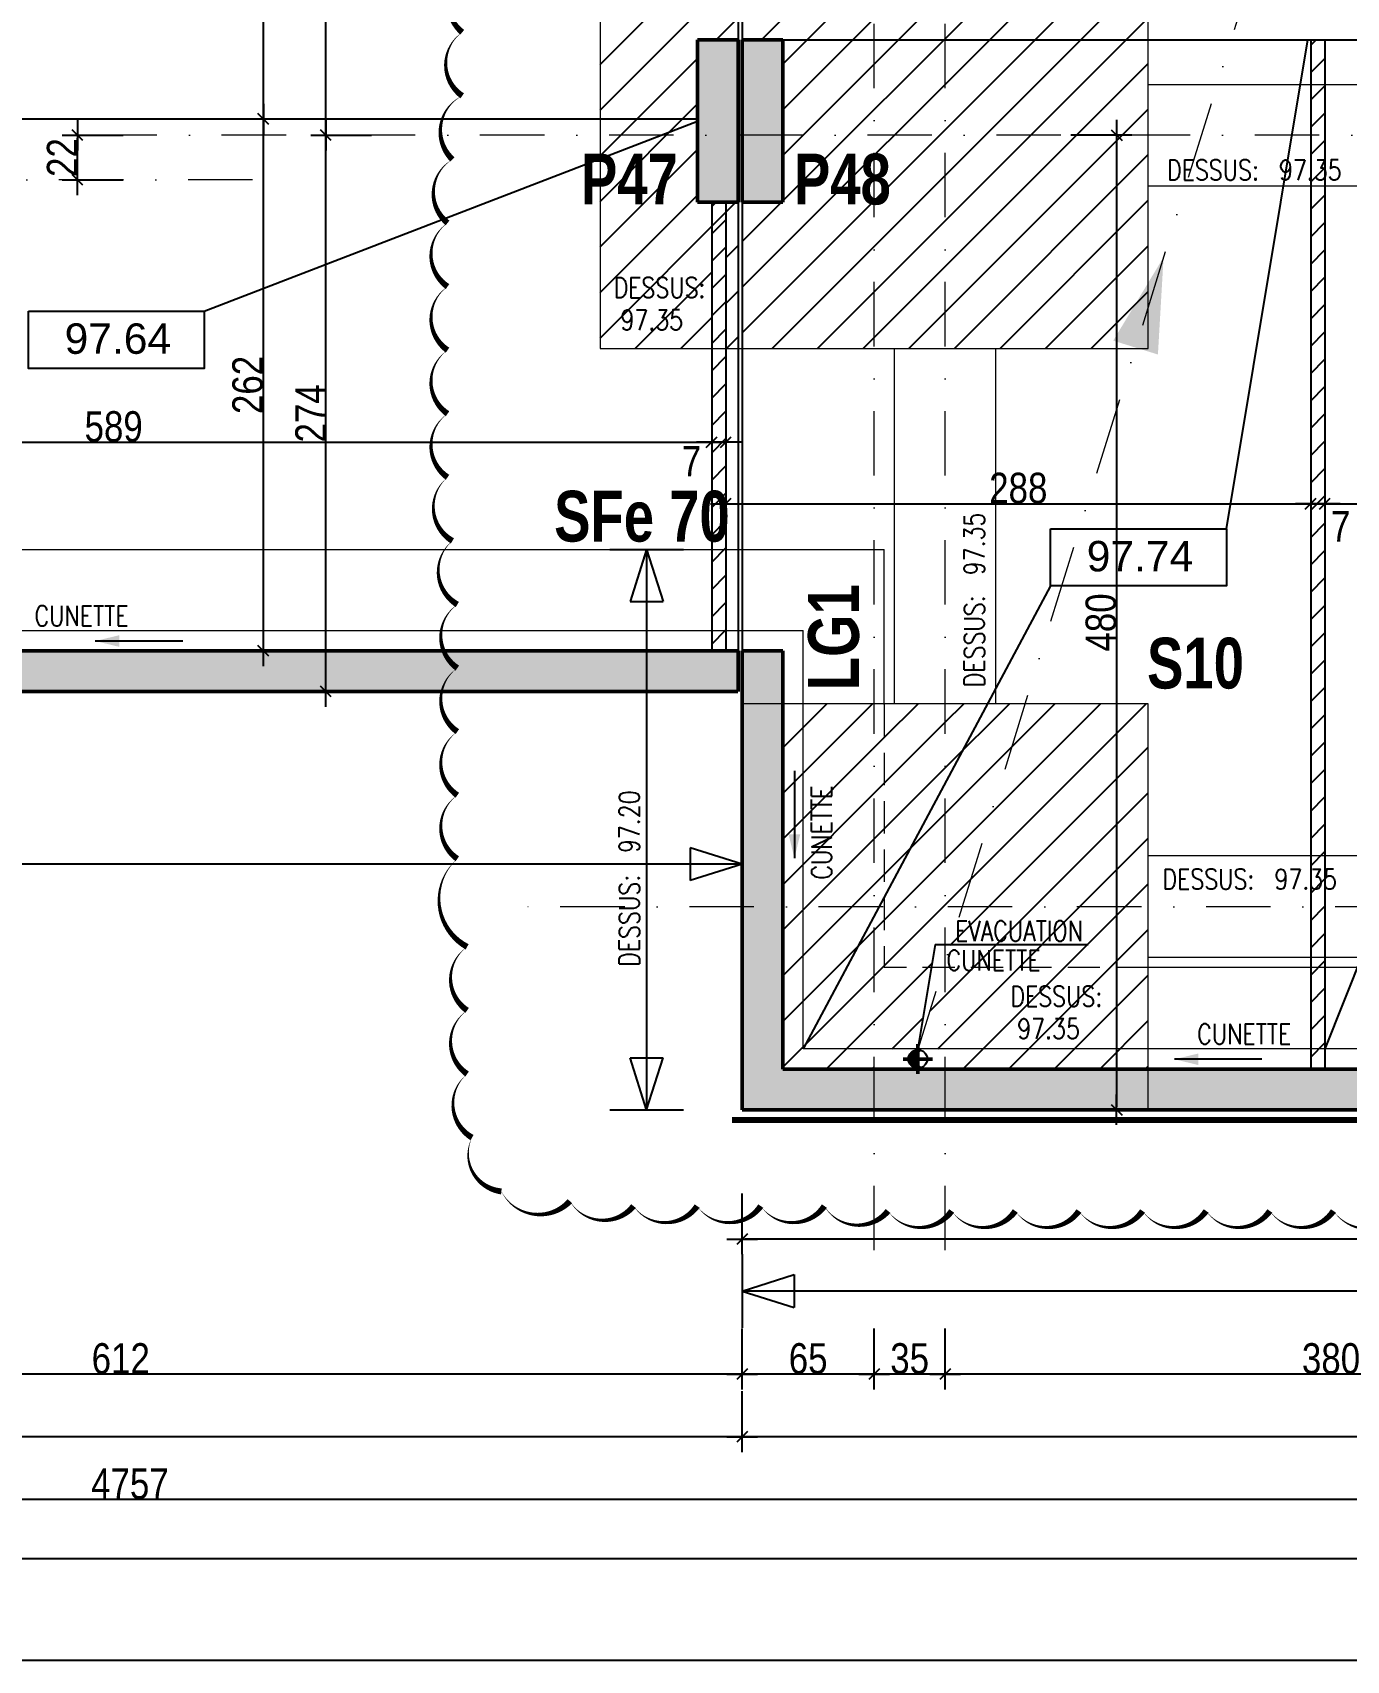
# Model space of a CAD drawing. Header units: centimetres. Extents: x -4990 to 114398, y -61489 to -12305.
# Drawn here: x 42289 to 42936, y -21057 to -20255 of the extents above; entities that cross this region are included whole.
import ezdxf
from ezdxf.enums import TextEntityAlignment as Align

# ---------------------------------------------------------------- set-up
doc = ezdxf.new("R2010")
doc.units = ezdxf.units.CM
doc.header["$LTSCALE"] = 0.5
for name, pattern in [('CACHE2', [4.7625, 3.175, -1.5875]), ('CACHEX2', [19.05, 12.7, -6.35]), ('TIRETPT2', [12.7, 6.35, -3.175, 0, -3.175]), ('TIRETPTX2', [50.8, 25.4, -12.7, 0, -12.7])]:
    doc.linetypes.add(name, pattern=pattern)
doc.layers.get('DEFPOINTS').update_dxf_attribs({"linetype": 'CONTINUOUS'})
for name, color, linetype in [('01_cloisons', 1, 'CONTINUOUS'), ('01_cote_gen', 4, 'CONTINUOUS'), ('01_linteaux', 2, 'CONTINUOUS'), ('01_poch_murs', 253, 'CONTINUOUS'), ('01_poch_poteaux', 250, 'CONTINUOUS'), ('01_poch_Semelles', 253, 'CONTINUOUS'), ('01_resv', 32, 'CONTINUOUS'), ('01_texte', 230, 'CONTINUOUS'), ('AA_COTES', 2, 'CONTINUOUS')]:
    doc.layers.add(name, color=color, linetype=linetype)
for name, color, linetype, lineweight in [('01_murs_coup', 5, 'CONTINUOUS', 60), ('01_Reseaux', 5, 'TIRETPTX2', 18), ('01_sem', 42, 'CONTINUOUS', 15), ('01_tram_axes', 2, 'TIRETPTX2', 9)]:
    doc.layers.add(name, color=color, linetype=linetype, lineweight=lineweight)
doc.styles.add('ARIAL', font='arial.ttf')
doc.styles.add('impact', font='impact.ttf')
doc.styles.add('SIMPLEX1', font='SIMPLEX.shx', dxfattribs={"width": 0.8, "height": 10})
doc.styles.add('STYLE2', font='ARIALN.TTF')
doc.dimstyles.new('JB50', dxfattribs={"dimscale": 0.1, "dimtxt": 150, "dimasz": 15, "dimexe": 0.1, "dimexo": 0.1, "dimgap": 0.09, "dimtad": 1, "dimdec": 1, "dimdsep": 46, "dimtxsty": 'STYLE2', "dimblk1": 'BOND_G', "dimblk2": 'BOND_D', "dimsah": 1, "dimcen": 1.5, "dimdle": 0.01, "dimse1": 1, "dimse2": 1, "dimclrd": 4, "dimclre": 2, "dimclrt": 6, "dimazin": 2, "dimtfac": 2.333333, "dimtdec": 1, "dimtix": 1, "dimtmove": 2, "dimatfit": 3, "dimldrblk": 'BOND_G', "dimfxl": 1, "dimtolj": 1, "dimtzin": 0, "dimarcsym": 0})
pattern_1 = [(45, (-10233.557, 8782.937), (-6.7351921, 6.7351921), [])]

# ---------------------------------------------------------------- blocks, each defined once
blk = doc.blocks.new('BOND_G')
at = {"layer": 'AA_COTES', "color": 0}
for p, q in [((0, -5), (0, 15)), ((5, 0), (-5, 0)), ((1.77, 1.77), (-1.77, -1.77))]:
    blk.add_line(p, q, dxfattribs=at)
blk = doc.blocks.new('BOND_D')
at = {"layer": 'AA_COTES', "color": 0}
for p, q in [((5, 0), (-5, 0)), ((-1.77, -1.77), (1.77, 1.77)), ((0, 5), (0, -15))]:
    blk.add_line(p, q, dxfattribs=at)
blk = doc.blocks.new('*D150')
at = {"layer": '01_cote_gen', "color": 4, "lineweight": -2, "transparency": 16777216}
blk.add_line((44714.13, -20946.62), (42640.13, -20946.62), dxfattribs=at)
at = {"layer": 'DEFPOINTS', "color": 0, "transparency": 16777216}
for p in [(42638.63, -20774.36), (44715.63, -20809.34), (42638.63, -20946.62)]:
    blk.add_point(p, dxfattribs=at)
at = {"layer": '01_cote_gen', "color": 4, "lineweight": -2, "transparency": 16777216, "xscale": 1.5, "yscale": 1.5, "zscale": 1.5, "rotation": 180}
blk.add_blockref('BOND_D', (42638.63, -20946.62), dxfattribs=at)
at = {"layer": '01_cote_gen', "color": 4, "lineweight": -2, "transparency": 16777216, "xscale": 1.5, "yscale": 1.5, "zscale": 1.5}
blk.add_blockref('BOND_G', (44715.63, -20946.62), dxfattribs=at)
at = {"layer": '01_cote_gen', "color": 6, "transparency": 16777216, "insert": (43677.13, -20938.95), "char_height": 15, "attachment_point": 5, "style": 'STYLE2'}
blk.add_mtext('\\A1;2077', dxfattribs=at)
blk = doc.blocks.new('*D151')
at = {"layer": '01_cote_gen', "color": 4, "lineweight": -2, "transparency": 16777216}
blk.add_line((42637.13, -20915.73), (42028.13, -20915.73), dxfattribs=at)
at = {"layer": 'DEFPOINTS', "color": 0, "transparency": 16777216}
for p in [(42026.63, -20829.34), (42638.63, -20829.34), (42026.63, -20915.73)]:
    blk.add_point(p, dxfattribs=at)
at = {"layer": '01_cote_gen', "color": 4, "lineweight": -2, "transparency": 16777216, "xscale": 1.5, "yscale": 1.5, "zscale": 1.5, "rotation": 180}
blk.add_blockref('BOND_D', (42026.63, -20915.73), dxfattribs=at)
at = {"layer": '01_cote_gen', "color": 4, "lineweight": -2, "transparency": 16777216, "xscale": 1.5, "yscale": 1.5, "zscale": 1.5}
blk.add_blockref('BOND_G', (42638.63, -20915.73), dxfattribs=at)
at = {"layer": '01_cote_gen', "color": 6, "transparency": 16777216, "insert": (42332.63, -20908.06), "char_height": 15, "attachment_point": 5, "style": 'STYLE2'}
blk.add_mtext('\\A1;612', dxfattribs=at)
blk = doc.blocks.new('*D155')
at = {"layer": '01_cote_gen', "color": 4, "lineweight": -2, "transparency": 16777216}
blk.add_line((42637.13, -20946.62), (40309.13, -20946.62), dxfattribs=at)
at = {"layer": 'DEFPOINTS', "color": 0, "transparency": 16777216}
for p in [(40307.63, -20893.23), (42638.63, -20893.23), (40307.63, -20946.62)]:
    blk.add_point(p, dxfattribs=at)
at = {"layer": '01_cote_gen', "color": 4, "lineweight": -2, "transparency": 16777216, "xscale": 1.5, "yscale": 1.5, "zscale": 1.5, "rotation": 180}
blk.add_blockref('BOND_D', (40307.63, -20946.62), dxfattribs=at)
at = {"layer": '01_cote_gen', "color": 4, "lineweight": -2, "transparency": 16777216, "xscale": 1.5, "yscale": 1.5, "zscale": 1.5}
blk.add_blockref('BOND_G', (42638.63, -20946.62), dxfattribs=at)
at = {"layer": '01_cote_gen', "color": 6, "transparency": 16777216, "insert": (41473.13, -20938.95), "char_height": 15, "attachment_point": 5, "style": 'STYLE2'}
blk.add_mtext('\\A1;2331', dxfattribs=at)
blk = doc.blocks.new('*D157')
at = {"layer": '01_cote_gen', "color": 4, "lineweight": -2, "transparency": 16777216}
blk.add_line((44714.13, -20977.4), (39960.13, -20977.4), dxfattribs=at)
at = {"layer": 'DEFPOINTS', "color": 0, "transparency": 16777216}
for p in [(39958.63, -20954.12), (44715.63, -20954.12), (39958.63, -20977.4)]:
    blk.add_point(p, dxfattribs=at)
at = {"layer": '01_cote_gen', "color": 4, "lineweight": -2, "transparency": 16777216, "xscale": 1.5, "yscale": 1.5, "zscale": 1.5, "rotation": 180}
blk.add_blockref('BOND_D', (39958.63, -20977.4), dxfattribs=at)
at = {"layer": '01_cote_gen', "color": 4, "lineweight": -2, "transparency": 16777216, "xscale": 1.5, "yscale": 1.5, "zscale": 1.5}
blk.add_blockref('BOND_G', (44715.63, -20977.4), dxfattribs=at)
at = {"layer": '01_cote_gen', "color": 6, "transparency": 16777216, "insert": (42337.13, -20969.76), "char_height": 15, "attachment_point": 5, "style": 'STYLE2'}
blk.add_mtext('\\A1;4757', dxfattribs=at)
blk = doc.blocks.new('*D213')
at = {"layer": '01_cote_gen', "color": 4, "lineweight": -2, "transparency": 16777216}
blk.add_line((42433.65, -20577.98), (42433.65, -20306.98), dxfattribs=at)
at = {"layer": 'DEFPOINTS', "color": 0, "transparency": 16777216}
for p in [(42433.65, -20305.48), (42459.47, -20305.48), (42479.18, -20579.48)]:
    blk.add_point(p, dxfattribs=at)
at = {"layer": '01_cote_gen', "color": 4, "lineweight": -2, "transparency": 16777216, "xscale": 1.5, "yscale": 1.5, "zscale": 1.5}
for name, p, rotation in [('BOND_D', (42433.65, -20305.48), 90), ('BOND_G', (42433.65, -20579.48), 270)]:
    blk.add_blockref(name, p, dxfattribs=dict(at, rotation=rotation))
at = {"layer": '01_cote_gen', "color": 6, "transparency": 16777216, "insert": (42426.11, -20442.48), "char_height": 15, "attachment_point": 5, "rotation": 90, "style": 'STYLE2'}
blk.add_mtext('\\A1;274', dxfattribs=at)
blk = doc.blocks.new('*D214')
at = {"layer": '01_cote_gen', "color": 4, "lineweight": -2, "transparency": 16777216}
blk.add_line((42433.65, -20303.98), (42433.65, -19659.98), dxfattribs=at)
at = {"layer": 'DEFPOINTS', "color": 0, "transparency": 16777216}
for p in [(42433.65, -19658.48), (42474.42, -19658.48), (42474.42, -20305.48)]:
    blk.add_point(p, dxfattribs=at)
at = {"layer": '01_cote_gen', "color": 4, "lineweight": -2, "transparency": 16777216, "xscale": 1.5, "yscale": 1.5, "zscale": 1.5}
for name, p, rotation in [('BOND_D', (42433.65, -19658.48), 90), ('BOND_G', (42433.65, -20305.48), 270)]:
    blk.add_blockref(name, p, dxfattribs=dict(at, rotation=rotation))
at = {"layer": '01_cote_gen', "color": 6, "transparency": 16777216, "insert": (42425.98, -20048.45), "char_height": 15, "attachment_point": 5, "rotation": 90, "style": 'STYLE2'}
blk.add_mtext('\\A1;647', dxfattribs=at)
blk = doc.blocks.new('*D228')
at = {"layer": '01_cote_gen', "color": 4, "lineweight": -2, "transparency": 16777216}
blk.add_line((42823.05, -20306.98), (42823.05, -20783.98), dxfattribs=at)
at = {"layer": 'DEFPOINTS', "color": 0, "transparency": 16777216}
for p in [(42794.35, -20305.48), (42823.05, -20785.48), (42823.87, -20785.48)]:
    blk.add_point(p, dxfattribs=at)
at = {"layer": '01_cote_gen', "color": 4, "lineweight": -2, "transparency": 16777216, "xscale": 1.5, "yscale": 1.5, "zscale": 1.5}
for name, p, rotation in [('BOND_G', (42823.05, -20305.48), 90), ('BOND_D', (42823.05, -20785.48), 270)]:
    blk.add_blockref(name, p, dxfattribs=dict(at, rotation=rotation))
at = {"layer": '01_cote_gen', "color": 6, "transparency": 16777216, "insert": (42815.38, -20545.48), "char_height": 15, "attachment_point": 5, "rotation": 90, "style": 'STYLE2'}
blk.add_mtext('\\A1;480', dxfattribs=at)
blk = doc.blocks.new('*D314')
at = {"layer": '01_poch_poteaux', "color": 4, "lineweight": -2, "transparency": 16777216}
blk.add_line((42311.29, -20325.98), (42311.29, -20306.98), dxfattribs=at)
at = {"layer": 'DEFPOINTS', "color": 0, "transparency": 16777216}
for p in [(42311.29, -20305.48), (42426.15, -20305.48), (42374.6, -20327.48)]:
    blk.add_point(p, dxfattribs=at)
at = {"layer": '01_poch_poteaux', "color": 4, "lineweight": -2, "transparency": 16777216, "xscale": 1.5, "yscale": 1.5, "zscale": 1.5}
for name, p, rotation in [('BOND_D', (42311.29, -20305.48), 90), ('BOND_G', (42311.29, -20327.48), 270)]:
    blk.add_blockref(name, p, dxfattribs=dict(at, rotation=rotation))
at = {"layer": '01_poch_poteaux', "color": 6, "transparency": 16777216, "insert": (42303.75, -20316.48), "char_height": 15, "attachment_point": 5, "rotation": 90, "style": 'STYLE2'}
blk.add_mtext('\\A1;22', dxfattribs=at)
blk = doc.blocks.new('*D316')
at = {"layer": '01_cote_gen', "color": 4, "lineweight": -2, "transparency": 16777216}
blk.add_line((43837.13, -20849.18), (42640.13, -20849.18), dxfattribs=at)
at = {"layer": 'DEFPOINTS', "color": 0, "transparency": 16777216}
for p in [(43838.63, -20744.06), (42638.63, -20785.48), (42638.63, -20849.18)]:
    blk.add_point(p, dxfattribs=at)
at = {"layer": '01_cote_gen', "color": 4, "lineweight": -2, "transparency": 16777216, "xscale": 1.5, "yscale": 1.5, "zscale": 1.5, "rotation": 180}
blk.add_blockref('BOND_D', (42638.63, -20849.18), dxfattribs=at)
at = {"layer": '01_cote_gen', "color": 4, "lineweight": -2, "transparency": 16777216, "xscale": 1.5, "yscale": 1.5, "zscale": 1.5}
blk.add_blockref('BOND_G', (43838.63, -20849.18), dxfattribs=at)
at = {"layer": '01_cote_gen', "color": 6, "transparency": 16777216, "insert": (43238.63, -20841.51), "char_height": 15, "attachment_point": 5, "style": 'STYLE2'}
blk.add_mtext('\\A1;1200', dxfattribs=at)
blk = doc.blocks.new('*D477')
at = {"layer": '01_cote_gen', "color": 4, "lineweight": -2, "transparency": 16777216}
blk.add_line((43117.13, -20915.73), (42740.13, -20915.73), dxfattribs=at)
at = {"layer": 'DEFPOINTS', "color": 0, "transparency": 16777216}
for p in [(42738.63, -20854.69), (43118.63, -20854.69), (42738.63, -20915.73)]:
    blk.add_point(p, dxfattribs=at)
at = {"layer": '01_cote_gen', "color": 4, "lineweight": -2, "transparency": 16777216, "xscale": 1.5, "yscale": 1.5, "zscale": 1.5, "rotation": 180}
blk.add_blockref('BOND_D', (42738.63, -20915.73), dxfattribs=at)
at = {"layer": '01_cote_gen', "color": 4, "lineweight": -2, "transparency": 16777216, "xscale": 1.5, "yscale": 1.5, "zscale": 1.5}
blk.add_blockref('BOND_G', (43118.63, -20915.73), dxfattribs=at)
at = {"layer": '01_cote_gen', "color": 6, "transparency": 16777216, "insert": (42928.63, -20908.06), "char_height": 15, "attachment_point": 5, "style": 'STYLE2'}
blk.add_mtext('\\A1;380', dxfattribs=at)
blk = doc.blocks.new('*D478')
at = {"layer": '01_cote_gen', "color": 4, "lineweight": -2, "transparency": 16777216}
blk.add_line((42737.13, -20915.73), (42705.13, -20915.73), dxfattribs=at)
at = {"layer": 'DEFPOINTS', "color": 0, "transparency": 16777216}
for p in [(42703.63, -20854.69), (42738.63, -20854.69), (42703.63, -20915.73)]:
    blk.add_point(p, dxfattribs=at)
at = {"layer": '01_cote_gen', "color": 4, "lineweight": -2, "transparency": 16777216, "xscale": 1.5, "yscale": 1.5, "zscale": 1.5, "rotation": 180}
blk.add_blockref('BOND_D', (42703.63, -20915.73), dxfattribs=at)
at = {"layer": '01_cote_gen', "color": 4, "lineweight": -2, "transparency": 16777216, "xscale": 1.5, "yscale": 1.5, "zscale": 1.5}
blk.add_blockref('BOND_G', (42738.63, -20915.73), dxfattribs=at)
at = {"layer": '01_cote_gen', "color": 6, "transparency": 16777216, "insert": (42721.13, -20908.06), "char_height": 15, "attachment_point": 5, "style": 'STYLE2'}
blk.add_mtext('\\A1;35', dxfattribs=at)
blk = doc.blocks.new('*D479')
at = {"layer": '01_cote_gen', "color": 4, "lineweight": -2, "transparency": 16777216}
blk.add_line((42702.13, -20915.73), (42640.13, -20915.73), dxfattribs=at)
at = {"layer": 'DEFPOINTS', "color": 0, "transparency": 16777216}
for p in [(42703.63, -20854.69), (42638.63, -20856.68), (42638.63, -20915.73)]:
    blk.add_point(p, dxfattribs=at)
at = {"layer": '01_cote_gen', "color": 4, "lineweight": -2, "transparency": 16777216, "xscale": 1.5, "yscale": 1.5, "zscale": 1.5, "rotation": 180}
blk.add_blockref('BOND_D', (42638.63, -20915.73), dxfattribs=at)
at = {"layer": '01_cote_gen', "color": 4, "lineweight": -2, "transparency": 16777216, "xscale": 1.5, "yscale": 1.5, "zscale": 1.5}
blk.add_blockref('BOND_G', (42703.63, -20915.73), dxfattribs=at)
at = {"layer": '01_cote_gen', "color": 6, "transparency": 16777216, "insert": (42671.13, -20908.06), "char_height": 15, "attachment_point": 5, "style": 'STYLE2'}
blk.add_mtext('\\A1;65', dxfattribs=at)
blk = doc.blocks.new('*D517')
at = {"layer": '01_cote_gen', "color": 4, "lineweight": -2, "transparency": 16777216}
blk.add_line((42036.13, -20456.68), (42622.13, -20456.68), dxfattribs=at)
at = {"layer": 'DEFPOINTS', "color": 0, "transparency": 16777216}
for p in [(42623.63, -20456.68), (42034.63, -20472.5), (42623.63, -20482.2)]:
    blk.add_point(p, dxfattribs=at)
at = {"layer": '01_cote_gen', "color": 4, "lineweight": -2, "transparency": 16777216, "xscale": 1.5, "yscale": 1.5, "zscale": 1.5, "rotation": 180}
blk.add_blockref('BOND_G', (42034.63, -20456.68), dxfattribs=at)
at = {"layer": '01_cote_gen', "color": 4, "lineweight": -2, "transparency": 16777216, "xscale": 1.5, "yscale": 1.5, "zscale": 1.5}
blk.add_blockref('BOND_D', (42623.63, -20456.68), dxfattribs=at)
at = {"layer": '01_cote_gen', "color": 6, "transparency": 16777216, "insert": (42329.13, -20449.02), "char_height": 15, "attachment_point": 5, "style": 'STYLE2'}
blk.add_mtext('\\A1;589', dxfattribs=at)
blk = doc.blocks.new('*D518')
at = {"layer": '01_cote_gen', "color": 4, "lineweight": -2, "transparency": 16777216}
blk.add_line((42625.13, -20456.68), (42629.13, -20456.68), dxfattribs=at)
at = {"layer": 'DEFPOINTS', "color": 0, "transparency": 16777216}
for p in [(42630.63, -20456.68), (42623.63, -20479.18), (42630.63, -20479.18)]:
    blk.add_point(p, dxfattribs=at)
at = {"layer": '01_cote_gen', "color": 4, "lineweight": -2, "transparency": 16777216, "xscale": 1.5, "yscale": 1.5, "zscale": 1.5, "rotation": 180}
blk.add_blockref('BOND_G', (42623.63, -20456.68), dxfattribs=at)
at = {"layer": '01_cote_gen', "color": 4, "lineweight": -2, "transparency": 16777216, "xscale": 1.5, "yscale": 1.5, "zscale": 1.5}
blk.add_blockref('BOND_D', (42630.63, -20456.68), dxfattribs=at)
at = {"layer": '01_cote_gen', "color": 6, "transparency": 16777216, "insert": (42613.66, -20466.01), "char_height": 15, "attachment_point": 5, "style": 'STYLE2'}
blk.add_mtext('\\A1;7', dxfattribs=at)
blk = doc.blocks.new('*D529')
at = {"layer": '01_cote_gen', "color": 4, "lineweight": -2, "transparency": 16777216}
blk.add_line((42927.13, -20486.98), (43184.13, -20486.98), dxfattribs=at)
at = {"layer": 'DEFPOINTS', "color": 0, "transparency": 16777216}
for p in [(43185.63, -20486.98), (42925.63, -20502.75), (43185.63, -20514.4)]:
    blk.add_point(p, dxfattribs=at)
at = {"layer": '01_cote_gen', "color": 4, "lineweight": -2, "transparency": 16777216, "xscale": 1.5, "yscale": 1.5, "zscale": 1.5, "rotation": 180}
blk.add_blockref('BOND_G', (42925.63, -20486.98), dxfattribs=at)
at = {"layer": '01_cote_gen', "color": 4, "lineweight": -2, "transparency": 16777216, "xscale": 1.5, "yscale": 1.5, "zscale": 1.5}
blk.add_blockref('BOND_D', (43185.63, -20486.98), dxfattribs=at)
at = {"layer": '01_cote_gen', "color": 6, "transparency": 16777216, "insert": (43055.63, -20479.32), "char_height": 15, "attachment_point": 5, "style": 'STYLE2'}
blk.add_mtext('\\A1;260', dxfattribs=at)
blk = doc.blocks.new('*D530')
at = {"layer": '01_cote_gen', "color": 4, "lineweight": -2, "transparency": 16777216}
blk.add_line((42920.13, -20486.98), (42924.13, -20486.98), dxfattribs=at)
at = {"layer": 'DEFPOINTS', "color": 0, "transparency": 16777216}
for p in [(42925.63, -20486.98), (42918.63, -20526.88), (42925.63, -20526.88)]:
    blk.add_point(p, dxfattribs=at)
at = {"layer": '01_cote_gen', "color": 4, "lineweight": -2, "transparency": 16777216, "xscale": 1.5, "yscale": 1.5, "zscale": 1.5, "rotation": 180}
blk.add_blockref('BOND_G', (42918.63, -20486.98), dxfattribs=at)
at = {"layer": '01_cote_gen', "color": 4, "lineweight": -2, "transparency": 16777216, "xscale": 1.5, "yscale": 1.5, "zscale": 1.5}
blk.add_blockref('BOND_D', (42925.63, -20486.98), dxfattribs=at)
at = {"layer": '01_cote_gen', "color": 6, "transparency": 16777216, "insert": (42933.36, -20498.1), "char_height": 15, "attachment_point": 5, "style": 'STYLE2'}
blk.add_mtext('\\A1;7', dxfattribs=at)
blk = doc.blocks.new('*D531')
at = {"layer": '01_cote_gen', "color": 4, "lineweight": -2, "transparency": 16777216}
blk.add_line((42632.13, -20486.98), (42917.13, -20486.98), dxfattribs=at)
at = {"layer": 'DEFPOINTS', "color": 0, "transparency": 16777216}
for p in [(42630.63, -20477.79), (42918.63, -20486.98), (42918.63, -20511.99)]:
    blk.add_point(p, dxfattribs=at)
at = {"layer": '01_cote_gen', "color": 4, "lineweight": -2, "transparency": 16777216, "xscale": 1.5, "yscale": 1.5, "zscale": 1.5, "rotation": 180}
blk.add_blockref('BOND_G', (42630.63, -20486.98), dxfattribs=at)
at = {"layer": '01_cote_gen', "color": 4, "lineweight": -2, "transparency": 16777216, "xscale": 1.5, "yscale": 1.5, "zscale": 1.5}
blk.add_blockref('BOND_D', (42918.63, -20486.98), dxfattribs=at)
at = {"layer": '01_cote_gen', "color": 6, "transparency": 16777216, "insert": (42774.63, -20479.32), "char_height": 15, "attachment_point": 5, "style": 'STYLE2'}
blk.add_mtext('\\A1;288', dxfattribs=at)
blk = doc.blocks.new('*D533')
at = {"layer": '01_cote_gen', "color": 4, "lineweight": -2, "transparency": 16777216}
blk.add_line((42402.85, -20557.98), (42402.85, -20298.98), dxfattribs=at)
at = {"layer": 'DEFPOINTS', "color": 0, "transparency": 16777216}
for p in [(42392.07, -20297.48), (42402.85, -20297.48), (42402.17, -20559.48)]:
    blk.add_point(p, dxfattribs=at)
at = {"layer": '01_cote_gen', "color": 4, "lineweight": -2, "transparency": 16777216, "xscale": 1.5, "yscale": 1.5, "zscale": 1.5}
for name, p, rotation in [('BOND_D', (42402.85, -20297.48), 90), ('BOND_G', (42402.85, -20559.48), 270)]:
    blk.add_blockref(name, p, dxfattribs=dict(at, rotation=rotation))
at = {"layer": '01_cote_gen', "color": 6, "transparency": 16777216, "insert": (42395.18, -20428.48), "char_height": 15, "attachment_point": 5, "rotation": 90, "style": 'STYLE2'}
blk.add_mtext('\\A1;262', dxfattribs=at)
blk = doc.blocks.new('*D534')
at = {"layer": '01_cote_gen', "color": 4, "lineweight": -2, "transparency": 16777216}
blk.add_line((42402.85, -20295.98), (42402.85, -19699.98), dxfattribs=at)
at = {"layer": 'DEFPOINTS', "color": 0, "transparency": 16777216}
for p in [(42402.85, -19698.48), (42418.21, -19698.48), (42395.35, -20297.48)]:
    blk.add_point(p, dxfattribs=at)
at = {"layer": '01_cote_gen', "color": 4, "lineweight": -2, "transparency": 16777216, "xscale": 1.5, "yscale": 1.5, "zscale": 1.5}
for name, p, rotation in [('BOND_D', (42402.85, -19698.48), 90), ('BOND_G', (42402.85, -20297.48), 270)]:
    blk.add_blockref(name, p, dxfattribs=dict(at, rotation=rotation))
at = {"layer": '01_cote_gen', "color": 6, "transparency": 16777216, "insert": (42395.18, -19997.98), "char_height": 15, "attachment_point": 5, "rotation": 90, "style": 'STYLE2'}
blk.add_mtext('\\A1;599', dxfattribs=at)

msp = doc.modelspace()

# ---------------------------------------------------------------- hatches: boundary and pattern name
at = {"layer": '01_poch_murs'}
h = msp.add_hatch(color=256, dxfattribs=at)
h.dxf.hatch_style = 1
h.paths.add_polyline_path([(40428.633, -19154.484), (39978.633, -19154.484), (39978.633, -18859.484), (40870.633, -18859.484), (40870.633, -18841.484), (39978.633, -18841.484), (39978.633, -18715.484), (40870.633, -18715.484), (40870.633, -18697.484), (39978.633, -18697.484), (39978.633, -18307.484), (40950.633, -18307.484), (40950.633, -18282.485), (40930.633, -18282.484), (40930.633, -18287.484), (40505.633, -18287.484), (40505.633, -17937.484), (40930.633, -17937.484), (40930.633, -18099.484), (40950.633, -18099.484), (40950.633, -17603.484), (41295.633, -17603.484), (41295.633, -17918.484), (41313.633, -17918.484), (41313.633, -17603.484), (41313.633, -17583.484), (40930.633, -17583.484), (40930.633, -17917.484), (40485.633, -17917.484), (40485.633, -18287.484), (39978.633, -18287.484), (39978.633, -18082.484), (39960.633, -18082.484), (39960.633, -20297.466), (40307.633, -20297.484), (40307.633, -20579.484), (42636.633, -20579.484), (42636.633, -20559.484), (42616.632, -20559.484), (42036.633, -20559.484), (40327.633, -20559.484), (40327.633, -20277.485), (39978.633, -20277.467), (39978.633, -19396.747), (39985.633, -19396.747), (39985.633, -19242.747), (39978.633, -19242.747), (39978.633, -19172.484), (40428.633, -19172.484)])
h = msp.add_hatch(color=256, dxfattribs=at)
h.dxf.hatch_style = 1
h.paths.add_polyline_path([(45182.394, -20109.484), (44717.633, -20109.484), (44717.633, -20129.484), (45182.394, -20129.484)])
h.paths.add_polyline_path([(44715.633, -20109.484), (44695.633, -20109.484), (44695.633, -20258.484), (44695.633, -20338.484), (44695.633, -20765.484), (43998.633, -20765.484), (43998.633, -20715.484), (43982.633, -20715.484), (43982.633, -20765.484), (43464.633, -20765.484), (43464.633, -20715.484), (43448.633, -20715.484), (43448.633, -20765.484), (42658.633, -20765.484), (42658.633, -20559.484), (42638.633, -20559.484), (42638.633, -20785.484), (44715.633, -20785.484)])
h = msp.add_hatch(dxfattribs=at)
h.set_pattern_fill('ANSI31', color=256, scale=3)
h.set_pattern_definition(pattern_1)
h.paths.add_polyline_path([(42925.633, -20258.484), (42918.633, -20258.484), (42918.633, -20765.489), (42925.633, -20765.489)])
h = msp.add_hatch(dxfattribs=at)
h.set_pattern_fill('ANSI31', color=256, scale=3)
h.set_pattern_definition(pattern_1)
h.paths.add_polyline_path([(42630.632, -20338.484), (42623.632, -20338.484), (42623.632, -20559.484), (42630.632, -20559.484)])
at = {"layer": '01_poch_poteaux'}
h = msp.add_hatch(color=256, dxfattribs=at)
h.dxf.hatch_style = 1
h.paths.add_polyline_path([(42636.633, -20258.484), (42616.633, -20258.484), (42616.632, -20298.484), (42636.633, -20298.484)])
h.paths.add_polyline_path([(42636.633, -20298.484), (42616.632, -20298.484), (42616.632, -20338.484), (42636.633, -20338.484)])
h = msp.add_hatch(color=256, dxfattribs=at)
h.dxf.hatch_style = 1
h.paths.add_polyline_path([(42658.633, -20258.484), (42638.633, -20258.484), (42638.633, -20298.484), (42658.633, -20298.484)])
h.paths.add_polyline_path([(42658.633, -20298.484), (42638.633, -20298.484), (42638.633, -20338.484), (42658.633, -20338.484)])
at = {"layer": '01_poch_Semelles', "linetype": 'CACHEX2', "ltscale": 2}
h = msp.add_hatch(dxfattribs=at)
h.set_pattern_fill('ANSI31', color=256, scale=5)
h.paths.add_polyline_path([(42636.633, -20200.484), (42568.633, -20200.484), (42568.633, -20297.485), (42616.632, -20297.485), (42616.633, -20258.484), (42636.633, -20258.484)])
h.paths.add_polyline_path([(42616.632, -20298.484), (42616.632, -20297.485), (42568.633, -20297.485), (42568.633, -20305.484), (42598.496, -20305.484)])
h.paths.add_polyline_path([(42598.496, -20305.484), (42568.633, -20305.484), (42568.633, -20317.01)], flags=17)
h.paths.add_polyline_path([(42616.632, -20298.484), (42598.496, -20305.484), (42616.632, -20305.484)], flags=17)
h.paths.add_polyline_path([(42616.632, -20305.484), (42598.496, -20305.484), (42568.633, -20317.01), (42568.633, -20410.484), (42623.632, -20410.484), (42623.632, -20357.484), (42630.632, -20357.484), (42630.632, -20410.484), (42636.633, -20410.484), (42636.633, -20338.484), (42616.632, -20338.484)])
h.paths.add_polyline_path([(42703.633, -20305.484), (42658.633, -20305.484), (42658.633, -20338.484), (42638.633, -20338.484), (42638.633, -20410.484), (42703.633, -20410.484)])
h.paths.add_polyline_path([(42738.633, -20305.484), (42703.633, -20305.484), (42703.633, -20410.484), (42738.633, -20410.484)])
h.paths.add_polyline_path([(42838.633, -20305.484), (42738.633, -20305.484), (42738.633, -20410.484), (42832.252, -20410.484), (42838.633, -20389.907)])
h.paths.add_polyline_path([(42838.633, -20258.484), (42738.633, -20258.484), (42738.633, -20305.484), (42838.633, -20305.484)])
h.paths.add_polyline_path([(42738.633, -20258.484), (42703.633, -20258.484), (42703.633, -20305.484), (42738.633, -20305.484)])
h.paths.add_polyline_path([(42703.633, -20258.484), (42658.633, -20258.484), (42658.633, -20305.484), (42703.633, -20305.484)])
h.paths.add_polyline_path([(42703.633, -20200.484), (42638.633, -20200.484), (42638.633, -20258.484), (42658.633, -20258.484), (42703.633, -20258.484)])
h.paths.add_polyline_path([(42738.633, -20200.484), (42703.633, -20200.484), (42703.633, -20258.484), (42738.633, -20258.484)])
h.paths.add_polyline_path([(42838.633, -20200.484), (42738.633, -20200.484), (42738.633, -20258.484), (42838.633, -20258.484)])
h.paths.add_polyline_path([(42554.856, -20346.661), (42611.411, -20346.661), (42611.411, -20309.161), (42554.856, -20309.161)], flags=9)
h.paths.add_polyline_path([(42575.633, -20403.68), (42612.633, -20403.68), (42612.633, -20388.68), (42575.633, -20388.68)], flags=24)
h.paths.add_polyline_path([(42571.817, -20387.746), (42624.055, -20387.746), (42624.055, -20372.746), (42571.817, -20372.746)], flags=24)
h.paths.add_polyline_path([(42657.224, -20347.379), (42718.782, -20347.379), (42718.782, -20308.443), (42657.224, -20308.443)], flags=9)
h = msp.add_hatch(dxfattribs=at)
h.set_pattern_fill('ANSI31', color=256, scale=5)
h.paths.add_polyline_path([(42838.633, -20585.484), (42777.99, -20585.484), (42746.983, -20685.484), (42838.633, -20685.484)])
h.paths.add_polyline_path([(42738.633, -20585.484), (42708.633, -20585.484), (42708.633, -20585.852), (42708.633, -20680.663), (42738.633, -20624.547)], flags=17)
h.paths.add_polyline_path([(42708.633, -20585.484), (42703.633, -20585.484), (42703.633, -20685.484), (42706.055, -20685.484), (42708.633, -20680.663)])
h.paths.add_polyline_path([(42703.633, -20585.484), (42668.633, -20585.484), (42668.633, -20685.484), (42703.633, -20685.484)])
h.paths.add_polyline_path([(42668.633, -20585.484), (42658.633, -20585.484), (42658.633, -20685.484), (42668.633, -20685.484)])
h.paths.add_polyline_path([(42668.633, -20685.484), (42658.633, -20685.484), (42658.633, -20765.484), (42703.633, -20765.484), (42703.633, -20755.484), (42668.633, -20755.484)])
h.paths.add_polyline_path([(42703.633, -20690.016), (42703.633, -20685.484), (42668.633, -20685.484), (42668.633, -20755.484)], flags=17)
h.paths.add_polyline_path([(42703.633, -20690.016), (42668.633, -20755.484), (42703.633, -20755.484)], flags=17)
h.paths.add_polyline_path([(42838.633, -20715.484), (42738.633, -20715.484), (42738.633, -20755.484), (42838.633, -20755.484)])
h.paths.add_polyline_path([(42838.633, -20755.484), (42738.633, -20755.484), (42738.633, -20765.484), (42838.633, -20765.484)])
h.paths.add_polyline_path([(42838.633, -20685.484), (42746.983, -20685.484), (42738.633, -20712.415), (42738.633, -20715.484), (42838.633, -20715.484)])
h.paths.add_polyline_path([(42777.99, -20585.484), (42759.516, -20585.484), (42738.633, -20624.547), (42738.633, -20685.484), (42746.983, -20685.484)])
h.paths.add_polyline_path([(42738.633, -20624.547), (42708.633, -20680.663), (42708.633, -20685.484), (42738.633, -20685.484)])
h.paths.add_polyline_path([(42738.633, -20624.547), (42738.633, -20585.484), (42708.633, -20585.484), (42708.633, -20680.663)], flags=17)
h.paths.add_polyline_path([(42759.516, -20585.484), (42738.633, -20585.484), (42738.633, -20624.547)], flags=17)
h.paths.add_polyline_path([(42738.633, -20685.484), (42708.633, -20685.484), (42708.633, -20715.484), (42731.798, -20715.484), (42733.685, -20704.144), (42738.633, -20704.144)])
h.paths.add_polyline_path([(42731.798, -20715.484), (42708.633, -20715.484), (42708.633, -20685.484), (42708.633, -20680.663), (42703.633, -20690.016), (42703.633, -20755.484), (42725.142, -20755.484)])
h.paths.add_polyline_path([(42738.633, -20715.484), (42737.681, -20715.484), (42725.278, -20755.484), (42738.633, -20755.484)])
h.paths.add_polyline_path([(42685.012, -20676.774), (42685.012, -20621.108), (42670.012, -20621.108), (42670.012, -20676.774)], flags=24)
h.paths.add_polyline_path([(42771.024, -20752.744), (42808.024, -20752.744), (42808.024, -20737.744), (42771.024, -20737.744)], flags=24)
h.paths.add_polyline_path([(42767.208, -20736.81), (42819.446, -20736.81), (42819.446, -20721.81), (42767.208, -20721.81)], flags=24)
h.paths.add_polyline_path([(42734.586, -20718.979), (42790.252, -20718.979), (42790.252, -20703.979), (42734.586, -20703.979)], flags=9)
h.paths.add_polyline_path([(42734.251, -20704.532), (42810.87, -20704.532), (42810.87, -20689.532), (42734.251, -20689.532)], flags=9)
h = msp.add_hatch(dxfattribs=at)
h.set_pattern_fill('ANSI31', color=256, scale=5)
h.paths.add_polyline_path([(42738.633, -20585.484), (42708.633, -20585.484), (42708.633, -20585.852), (42708.633, -20680.663), (42738.633, -20624.547)])
at = {"layer": '01_resv'}
h = msp.add_hatch(color=256, dxfattribs=at)
h.dxf.hatch_style = 1
h.paths.add_polyline_path([(42726.533, -20756.073, 0.0755456), (42725.16, -20755.864), (42725.16, -20757.423, -0.0929855)])
h.paths.add_polyline_path([(42725.16, -20757.423), (42725.16, -20755.864, 0.4047261), (42720.543, -20760.334), (42720.71, -20760.484), (42724.225, -20760.484, -0.1569985)])
h.paths.add_polyline_path([(42720.71, -20760.484), (42720.54, -20760.484, 0.4142136), (42725.16, -20765.104), (42725.16, -20764.491)])
h.paths.add_polyline_path([(42724.225, -20760.484), (42720.71, -20760.484), (42725.16, -20764.491), (42725.16, -20763.389, -0.1493372)], flags=17)
h.paths.add_polyline_path([(42725.16, -20763.389), (42725.16, -20764.491), (42725.793, -20765.061, 0.0501962), (42726.693, -20764.843, -0.1021907)])
h.paths.add_polyline_path([(42725.16, -20764.491), (42725.16, -20765.104, 0.0343801), (42725.793, -20765.061)])

# ---------------------------------------------------------------- linework, layer by layer
at = {"layer": '01_cloisons'}
for p, q in [((42918.633, -20258.484), (42918.633, -20765.489)), ((42918.633, -20258.484), (42925.633, -20258.484)), ((42925.633, -20258.484), (42925.633, -20765.489)), ((42623.632, -20338.484), (42623.632, -20559.484)), ((42623.632, -20338.484), (42630.632, -20338.484)), ((42630.632, -20338.484), (42630.632, -20559.484)), ((42623.632, -20559.484), (42630.632, -20559.484)), ((42918.633, -20765.489), (42925.633, -20765.489))]:
    msp.add_line(p, q, dxfattribs=at)
at = {"layer": '01_cote_gen'}
msp.add_line((47895.797, -21056.715), (38882.394, -21056.715), dxfattribs=at)
at = {"layer": '01_linteaux'}
for p, q in [((42636.633, -19698.484), (42636.633, -20258.484)), ((42638.633, -19698.484), (42638.633, -20258.484)), ((42636.633, -20338.484), (42636.633, -20559.484)), ((42638.633, -20338.484), (42638.633, -20559.484))]:
    msp.add_line(p, q, dxfattribs=at)
at = {"layer": '01_linteaux', "linetype": 'CACHEX2', "ltscale": 7, "const_width": 3}
msp.add_lwpolyline([(44715.633, -20790.484), (42633.633, -20790.484)], dxfattribs=at)
at = {"layer": '01_murs_coup', "linetype": 'Continuous', "lineweight": 50}
for p, q in [((42616.633, -20258.484), (42616.632, -20338.484)), ((42636.633, -20258.484), (42616.633, -20258.484)), ((42636.633, -20338.484), (42636.633, -20258.484)), ((42638.633, -20338.484), (42638.633, -20258.484)), ((42638.633, -20258.484), (42658.633, -20258.484)), ((42658.633, -20338.484), (42658.633, -20258.484)), ((42616.632, -20338.484), (42636.633, -20338.484)), ((42638.633, -20338.484), (42658.633, -20338.484)), ((42036.633, -20559.484), (42616.632, -20559.484)), ((42616.632, -20559.484), (42636.633, -20559.484)), ((42636.633, -20579.484), (42636.633, -20559.484)), ((42638.633, -20785.484), (42638.633, -20559.484)), ((42638.633, -20559.484), (42658.633, -20559.484)), ((42658.633, -20765.484), (42658.633, -20559.484)), ((40307.633, -20579.484), (42636.494, -20579.484)), ((43448.633, -20765.484), (42658.633, -20765.484)), ((44715.633, -20785.484), (42638.633, -20785.484))]:
    msp.add_line(p, q, dxfattribs=at)
at = {"layer": '01_Reseaux', "ltscale": 3}
msp.add_line((42960.001, -19998.484), (42725.16, -20755.864), dxfattribs=at)
for points in [[(42846.175, -20365.582), (42821.371, -20406.663), (42832.379, -20410.076)], [(42846.175, -20365.582), (42843.387, -20413.489), (42832.379, -20410.076)]]:
    msp.add_solid(points, dxfattribs=at)
at = {"layer": '01_resv', "linetype": 'Continuous', "lineweight": 50}
for p, q in [((42725.16, -20753.22), (42725.16, -20767.748)), ((42732.424, -20760.484), (42717.896, -20760.484))]:
    msp.add_line(p, q, dxfattribs=at)
at = {"layer": '01_resv'}
msp.add_circle((42725.16, -20760.484), 4.62, dxfattribs=at)
msp.add_arc((42729.447, -20760.406), 5.222, 123.918116, 238.171643, dxfattribs=at)
at = {"layer": '01_sem', "linetype": 'Continuous'}
for p, q in [((42838.633, -20280.484), (42953.633, -20280.484)), ((42838.633, -20330.484), (42953.633, -20330.484)), ((42713.633, -20585.484), (42713.633, -20410.484)), ((42763.633, -20585.484), (42763.633, -20410.484)), ((40377.633, -20509.484), (42708.633, -20509.484)), ((42708.633, -20585.852), (42708.633, -20509.484)), ((41830.633, -20549.484), (42668.633, -20549.484)), ((42668.633, -20755.484), (42668.633, -20549.484)), ((43018.633, -20660.484), (42838.633, -20660.484)), ((43018.633, -20710.484), (42838.633, -20710.484)), ((43018.633, -20715.484), (42838.633, -20715.484)), ((43448.633, -20755.484), (42668.633, -20755.484))]:
    msp.add_line(p, q, dxfattribs=at)
at = {"layer": '01_sem', "linetype": 'CACHE2', "ltscale": 10}
for p in [(42708.633, -20585.852), (42838.633, -20715.484)]:
    msp.add_line(p, (42708.633, -20715.484), dxfattribs=at)
at = {"layer": '01_sem', "linetype": 'Continuous'}
for points in [[(42568.633, -20410.484), (42838.633, -20410.484), (42838.633, -20200.484), (42568.633, -20200.484)], [(42638.633, -20785.484), (42838.633, -20785.484), (42838.633, -20585.484), (42638.633, -20585.484)]]:
    msp.add_lwpolyline(points, close=True, dxfattribs=at)
at = {"layer": '01_texte'}
for p, q in [((42658.633, -20258.484), (43175.633, -20258.484)), ((42877.109, -20499.371), (42917.133, -20258.484)), ((42036.633, -20297.484), (42616.632, -20297.485)), ((42373.772, -20392.219), (42616.632, -20298.484)), ((42573.521, -20509.484), (42609.677, -20509.484)), ((42591.599, -20509.484), (42583.537, -20535.119)), ((42591.599, -20509.484), (42591.6, -20785.484)), ((42591.599, -20509.484), (42599.66, -20535.119)), ((42790.532, -20527.467), (42668.633, -20755.484)), ((43016.081, -20527.467), (42925.633, -20755.484)), ((42583.537, -20535.119), (42599.66, -20535.119)), ((42363.121, -20554.61), (42320.094, -20554.61)), ((42664.366, -20618.585), (42664.366, -20661.613)), ((42638.633, -20664.531), (42612.997, -20656.469)), ((42612.997, -20656.469), (42612.997, -20672.592)), ((42638.633, -20664.531), (40307.633, -20664.531)), ((42638.633, -20664.531), (42612.997, -20672.592)), ((42733.685, -20704.144), (42725.16, -20755.376)), ((42733.685, -20704.144), (42809.042, -20704.144)), ((42591.6, -20785.484), (42583.538, -20759.849)), ((42583.538, -20759.849), (42599.661, -20759.849)), ((42591.6, -20785.484), (42599.661, -20759.849)), ((42894.59, -20760.61), (42851.563, -20760.61)), ((42573.522, -20785.484), (42609.678, -20785.484)), ((42638.633, -20856.681), (42638.633, -20892.837)), ((42638.633, -20874.759), (42664.268, -20866.697)), ((42664.268, -20866.697), (42664.268, -20882.82)), ((44740.633, -20874.759), (42638.633, -20874.759)), ((42638.633, -20874.759), (42664.268, -20882.82)), ((46845.797, -21006.715), (38882.394, -21006.715))]:
    msp.add_line(p, q, dxfattribs=at)
msp.add_lwpolyline([(42503.191, -20223.448, 0, 3, 0.5205671), (42500.781, -20254.765, 0, 3, 0.5205671), (42500.781, -20254.765, 0, 3, 0.5205671), (42500.781, -20286.082, 0, 3, 0.5205671), (42500.781, -20286.082, 0, 3, 0.5205671), (42495.96, -20317.399, 0, 3, 0.5205671), (42495.96, -20317.399, 0, 3, 0.5205671), (42493.549, -20348.716, 0, 3, 0.5205671), (42493.549, -20348.716, 0, 3, 0.5205671), (42493.549, -20380.034, 0, 3, 0.5205671), (42493.549, -20380.034, 0, 3, 0.5205671), (42493.549, -20411.351, 0, 3, 0.5205671), (42493.549, -20411.351, 0, 3, 0.5205671), (42493.549, -20442.668, 0, 3, 0.5205671), (42493.549, -20442.668, 0, 3, 0.5205671), (42493.549, -20473.985, 0, 3, 0.5205671), (42493.549, -20473.985, 0, 3, 0.5205671), (42495.96, -20505.302, 0, 3, 0.5205671), (42495.96, -20505.302, 0, 3, 0.5205671), (42498.37, -20536.619, 0, 3, 0.5205671), (42498.37, -20536.619, 0, 3, 0.5205671), (42498.37, -20567.936, 0, 3, 0.5205671), (42498.37, -20567.936, 0, 3, 0.5205671), (42498.37, -20599.253, 0, 3, 0.5205671), (42498.37, -20599.253, 0, 3, 0.5205671), (42498.37, -20630.57, 0, 3, 0.5205671), (42498.37, -20630.57, 0, 3, 0.5205671), (42498.37, -20661.887, 0, 3, 0.5205671), (42498.37, -20661.887, 0, 3, 0.5205671), (42503.191, -20705.249, 0, 3, 0.5205671), (42503.191, -20736.566, 0, 3, 0.5205671), (42503.191, -20736.566, 0, 3, 0.5205671), (42503.191, -20767.883, 0, 3, 0.5205671), (42503.191, -20767.883, 0, 3, 0.5205671), (42505.601, -20799.2, 0, 3, 0.5205671), (42505.601, -20799.2, 0, 3, 0.5205671), (42520.064, -20825.699, 0, 3, 0.5205671), (42520.064, -20825.699, 0, 3, 0.5205671), (42553.809, -20830.517, 0, 3, 0.5205671), (42553.809, -20830.517, 0, 3, 0.5205671), (42585.144, -20832.926, 0, 3, 0.5205671), (42585.144, -20832.926, 0, 3, 0.5205671), (42616.479, -20832.926, 0, 3, 0.5205671), (42616.479, -20832.926, 0, 3, 0.5205671), (42647.815, -20832.926, 0, 3, 0.5205671), (42647.815, -20832.926, 0, 3, 0.5205671), (42679.149, -20832.926, 0, 3, 0.5205671), (42679.149, -20832.926, 0, 3, 0.5205671), (42710.484, -20835.335, 0, 3, 0.5205671), (42710.484, -20835.335, 0, 3, 0.5205671), (42741.82, -20835.335, 0, 3, 0.5205671), (42741.82, -20835.335, 0, 3, 0.5205671), (42773.155, -20835.335, 0, 3, 0.5205671), (42773.155, -20835.335, 0, 3, 0.5205671), (42804.49, -20835.335, 0, 3, 0.5205671), (42804.49, -20835.335, 0, 3, 0.5205671), (42835.825, -20835.335, 0, 3, 0.5205671), (42835.825, -20835.335, 0, 3, 0.5205671), (42867.16, -20835.335, 0, 3, 0.5205671), (42867.16, -20835.335, 0, 3, 0.5205671), (42898.495, -20835.335, 0, 3, 0.5205671), (42898.495, -20835.335, 0, 3, 0.5205671), (42929.83, -20835.335, 0, 3, 0.5205671), (42929.83, -20835.335, 0, 3, 0.5205671), (42963.576, -20835.335, 0, 3, 0.5205671)], format="xyseb", dxfattribs=at)
for points in [[(42287.195, -20392.219), (42373.772, -20392.219), (42373.772, -20420.315), (42287.195, -20420.315)], [(42790.532, -20499.371), (42877.109, -20499.371), (42877.109, -20527.467), (42790.532, -20527.467)]]:
    msp.add_lwpolyline(points, close=True, dxfattribs=at)
for points in [[(42320.094, -20554.61), (42331.877, -20551.752), (42331.877, -20554.61)], [(42320.094, -20554.61), (42331.877, -20557.469), (42331.877, -20554.61)], [(42664.366, -20661.613), (42661.507, -20649.83), (42664.366, -20649.83)], [(42664.366, -20661.613), (42667.224, -20649.83), (42664.366, -20649.83)], [(42851.563, -20760.61), (42863.346, -20757.752), (42863.346, -20760.61)], [(42851.563, -20760.61), (42863.346, -20763.469), (42863.346, -20760.61)]]:
    msp.add_solid(points, dxfattribs=at)
at = {"layer": '01_tram_axes', "linetype": 'TIRETPT2', "ltscale": 10}
for p, q in [((42703.633, -20854.694), (42703.633, -20042.326)), ((42738.633, -20854.694), (42738.633, -20042.326)), ((43431.64, -20305.484), (42333.793, -20305.484)), ((42397.556, -20327.484), (41838.932, -20327.484)), ((43280.44, -20685.484), (42527.523, -20685.484))]:
    msp.add_line(p, q, dxfattribs=at)

# ---------------------------------------------------------------- texts
at = {"layer": '01_texte', "style": 'impact'}
for s, p in [('P47', (42583.134, -20347.082)), ('P48', (42688.003, -20347.082)), ('SFe 70', (42589.298, -20513.117)), ('S10', (42861.904, -20585.484))]:
    msp.add_text(s, height=25, dxfattribs=at).set_placement(p, align=Align.BOTTOM_CENTER)
at = {"layer": '01_texte', "style": 'SIMPLEX1', "width": 0.8}
for s, p in [('DESSUS:', (42870.493, -20330.651)), ('97.35', (42918.397, -20330.651)), ('DESSUS:', (42597.936, -20388.579)), ('97.35', (42594.133, -20404.513)), ('CUNETTE', (42313.302, -20550.206)), ('DESSUS:', (42868.242, -20679.905)), ('97.35', (42916.146, -20679.905)), ('EVACUATION ', (42777.703, -20705.365)), ('CUNETTE', (42762.419, -20719.812)), ('DESSUS:', (42793.327, -20737.643)), ('97.35', (42789.524, -20753.578)), ('CUNETTE', (42885.873, -20756.206))]:
    msp.add_text(s, height=10, dxfattribs=at).set_placement(p, align=Align.BOTTOM_CENTER)
for s, p in [('97.35', (42761.026, -20506.792)), ('DESSUS:', (42761.026, -20554.696)), ('97.20', (42591.088, -20643.627)), ('CUNETTE', (42685.845, -20648.941)), ('DESSUS:', (42591.088, -20692.386))]:
    msp.add_text(s, height=10, rotation=90, dxfattribs=at).set_placement(p, align=Align.BOTTOM_CENTER)
at = {"layer": '01_texte', "style": 'impact'}
msp.add_text('LG1', height=25, rotation=90, dxfattribs=at).set_placement((42703.633, -20552.733), align=Align.BOTTOM_CENTER)
at = {"layer": '01_texte', "char_height": 15, "width": 90.385, "attachment_point": 5, "style": 'ARIAL'}
for s, insert in [('{\\fArial|b0|i0|c238|p34;97.}6{\\fArial|b0|i0|c238|p34;4}', (42331.205, -20405.756)), ('{\\fArial|b0|i0|c238|p34;97.}74', (42834.543, -20512.908))]:
    msp.add_mtext(s, dxfattribs=dict(at, insert=insert))

# ---------------------------------------------------------------- dimensions: what is measured, and where the dimension line sits
at = {"layer": '01_cote_gen'}
dim = msp.add_linear_dim(base=(42433.648, -19658.484), p1=(42474.422, -20305.484), p2=(42474.422, -19658.484), angle=90, dimstyle='JB50', dxfattribs=at)
dim.commit()
dim.dimension.update_dxf_attribs({"geometry": '*D214', "text_midpoint": (42425.981, -20048.445), "dimtype": 160})
for base, p1, p2, picture, middle in [((42402.847, -19698.484), (42395.347, -20297.485), (42418.214, -19698.484), '*D534', (42395.179, -19997.985)), ((42402.847, -20297.485), (42402.173, -20559.484), (42392.068, -20297.485), '*D533', (42395.179, -20428.485)), ((42433.648, -20305.484), (42479.179, -20579.484), (42459.472, -20305.484), '*D213', (42426.108, -20442.484)), ((42823.049, -20785.484), (42794.349, -20305.484), (42823.869, -20785.484), '*D228', (42815.381, -20545.484))]:
    dim = msp.add_linear_dim(base=base, p1=p1, p2=p2, angle=90, dimstyle='JB50', dxfattribs=at)
    dim.commit()
    dim.dimension.update_dxf_attribs({"geometry": picture, "text_midpoint": middle})
for base, p1, p2, picture, middle in [((42623.632, -20456.684), (42034.633, -20472.503), (42623.632, -20482.198), '*D517', (42329.132, -20449.016)), ((42918.633, -20486.984), (42630.632, -20477.79), (42918.633, -20511.986), '*D531', (42774.632, -20479.317)), ((43185.633, -20486.984), (42925.633, -20502.749), (43185.633, -20514.396), '*D529', (43055.633, -20479.317)), ((42638.633, -20849.181), (43838.633, -20744.062), (42638.633, -20785.484), '*D316', (43238.633, -20841.513)), ((42638.633, -20946.619), (44715.633, -20809.339), (42638.633, -20774.36), '*D150', (43677.133, -20938.952)), ((42026.633, -20915.731), (42638.633, -20829.339), (42026.633, -20829.339), '*D151', (42332.633, -20908.064)), ((42638.633, -20915.731), (42703.633, -20854.694), (42638.633, -20856.681), '*D479', (42671.133, -20908.064)), ((42703.633, -20915.731), (42738.633, -20854.694), (42703.633, -20854.694), '*D478', (42721.133, -20908.064)), ((42738.633, -20915.731), (43118.633, -20854.694), (42738.633, -20854.694), '*D477', (42928.633, -20908.064)), ((40307.633, -20946.619), (42638.633, -20893.231), (40307.633, -20893.231), '*D155', (41473.133, -20938.952)), ((39958.633, -20977.401), (44715.633, -20954.119), (39958.633, -20954.119), '*D157', (42337.133, -20969.764))]:
    dim = msp.add_linear_dim(base=base, p1=p1, p2=p2, dimstyle='JB50', dxfattribs=at)
    dim.commit()
    dim.dimension.update_dxf_attribs({"geometry": picture, "text_midpoint": middle})
for base, p1, p2, picture, middle in [((42630.632, -20456.684), (42623.632, -20479.184), (42630.632, -20479.184), '*D518', (42613.658, -20466.008)), ((42925.633, -20486.984), (42918.633, -20526.876), (42925.633, -20526.876), '*D530', (42933.356, -20498.099))]:
    dim = msp.add_linear_dim(base=base, p1=p1, p2=p2, dimstyle='JB50', dxfattribs=at)
    dim.commit()
    dim.dimension.update_dxf_attribs({"geometry": picture, "text_midpoint": middle, "dimtype": 160})
at = {"layer": '01_poch_poteaux'}
dim = msp.add_linear_dim(base=(42311.293, -20305.484), p1=(42374.601, -20327.484), p2=(42426.148, -20305.484), angle=90, dimstyle='JB50', dxfattribs=at)
dim.commit()
dim.dimension.update_dxf_attribs({"geometry": '*D314', "text_midpoint": (42303.753, -20316.484)})

doc.saveas('drawing.dxf')
